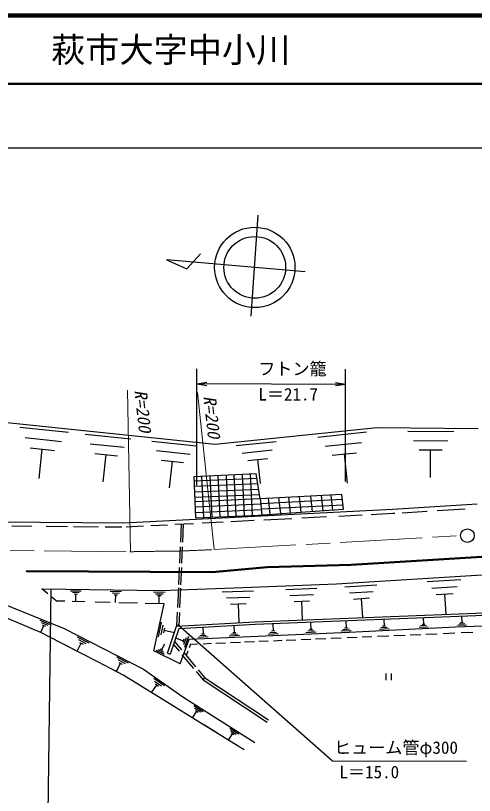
# Model space of a CAD drawing. Units: millimetres, scale not verified. Extents: x 40000 to 680000, y 20000 to 380000.
# Drawn here: x 399824 to 466985, y 265796 to 380000 of the extents above; entities that cross this region are included whole.
import ezdxf
from ezdxf.enums import TextEntityAlignment as Align

# ---------------------------------------------------------------- set-up
doc = ezdxf.new("R2010")
doc.units = ezdxf.units.MM
doc.header["$LTSCALE"] = 1000
doc.linetypes.add('CHAIN', pattern=[18.5, 12, -1.5, 3.5, -1.5])
for name, color, linetype, lineweight in [('M-BGD', 7, 'Continuous', 25), ('M-BMK', 2, 'CHAIN', 13), ('M-BMK-SRVR', 3, 'Continuous', 25), ('M-STR-HTXT', 7, 'Continuous', 13), ('M-STR-STR3', 7, 'Continuous', 25), ('M-TTL', 2, 'Continuous', 140), ('M-TTL-LINE', 7, 'Continuous', 50)]:
    doc.layers.add(name, color=color, linetype=linetype, lineweight=lineweight)
doc.layers.add('M-TTL-TXT', color=7, linetype='Continuous')
doc.styles.add('ＭＳ ゴシック', font='')
doc.styles.get('ＭＳ ゴシック').set_extended_font_data('MS Gothic')

msp = doc.modelspace()

# ---------------------------------------------------------------- linework, layer by layer
at = {"layer": 'M-BGD'}
for p, q in [((387821, 321553), (429031, 317213)), ((400460, 319718), (407580, 318968)), ((410030, 318708), (416670, 318018)), ((429031, 317213), (452709, 319675)), ((444080, 318278), (451210, 319018)), ((452709, 319675), (467523, 319551)), ((457220, 319138), (463970, 319078)), ((401200, 318208), (406540, 317638)), ((419780, 317688), (426310, 316998)), ((432110, 317038), (437990, 317648)), ((445120, 316948), (450470, 317498)), ((458060, 317788), (463120, 317738)), ((401940, 316688), (405500, 316308)), ((403270, 312228), (403720, 316498)), ((410720, 317298), (415700, 316778)), ((432970, 315938), (437380, 316398)), ((458890, 316428), (462260, 316398)), ((460540, 312358), (460580, 316418)), ((411410, 315878), (414730, 315528)), ((412650, 311718), (413070, 315708)), ((420460, 316298), (425360, 315778)), ((446160, 315608), (449730, 315978)), ((448390, 311518), (447950, 315798)), ((421140, 314908), (424400, 314558)), ((422360, 310818), (422770, 314738)), ((433820, 314838), (436760, 315138)), ((435660, 311458), (435290, 314988)), ((425897, 312517), (435049, 312923)), ((435637, 309251), (435049, 312923)), ((425897, 312517), (426166, 306441)), ((425925, 311868), (435153, 312277)), ((427055, 312568), (427325, 306492)), ((428276, 312623), (428545, 306546)), ((429435, 312674), (429704, 306597)), ((430633, 312727), (430902, 306651)), ((431791, 312778), (432061, 306702)), ((433012, 312832), (433281, 306756)), ((434171, 312884), (434440, 306807)), ((425960, 311077), (435279, 311490)), ((425997, 310243), (435411, 310660)), ((426041, 309453), (435537, 309874)), ((447594, 309858), (435637, 309251)), ((441630, 307275), (441383, 309543)), ((443276, 307387), (443032, 309627)), ((444826, 307492), (444585, 309706)), ((446280, 307591), (446041, 309780)), ((447830, 307696), (447594, 309858)), ((426059, 308856), (435632, 309280)), ((426094, 308066), (435737, 308493)), ((435912, 306886), (435651, 309277)), ((447604, 309121), (435734, 308518)), ((437076, 306965), (436820, 309311)), ((438627, 307071), (438374, 309390)), ((440080, 307169), (439830, 309464)), ((455010, 307708), (467405, 308481)), ((415635, 305717), (455010, 307708)), ((426131, 307231), (435828, 307661)), ((435332, 306847), (447830, 307696)), ((447720, 308301), (435824, 307696)), ((456423, 307195), (460048, 307421)), ((461516, 307512), (465629, 307769)), ((426166, 306441), (435332, 306847)), ((431333, 305910), (434741, 306083)), ((436156, 306154), (440254, 306361)), ((441745, 306437), (445327, 306618)), ((447131, 306709), (450572, 306883)), ((451852, 306948), (455044, 307109)), ((455044, 307109), (455328, 307127)), ((377148, 306064), (415635, 305717)), ((399259, 305265), (402190, 305238)), ((404295, 305219), (407408, 305191)), ((408310, 305183), (411951, 305150)), ((412918, 305142), (415355, 305120)), ((416018, 305136), (418529, 305263)), ((419620, 305318), (422059, 305441)), ((423150, 305497), (425883, 305635)), ((424075, 305543), (423956, 302902)), ((424376, 305558), (424256, 302890)), ((427136, 305698), (430212, 305854)), ((423925, 302210), (423816, 299802)), ((424224, 302186), (424116, 299788)), ((448934, 299666), (492012, 302300)), ((492019, 302100), (448944, 299466)), ((428584, 298581), (436641, 299304)), ((436641, 299304), (448934, 299666)), ((448944, 299466), (436653, 299105)), ((401443, 298547), (401444, 298747)), ((428592, 298381), (401443, 298547)), ((401444, 298747), (428584, 298581)), ((423787, 299159), (423675, 296660)), ((424088, 299156), (423975, 296653)), ((436653, 299105), (428592, 298381)), ((446823, 296770), (475972, 298598)), ((460050, 297098), (464990, 297408)), ((403675, 296035), (421124, 295788)), ((404553, 295309), (403675, 296035)), ((421124, 295788), (433072, 296220)), ((423654, 296202), (423525, 293326)), ((423953, 296166), (423824, 293307)), ((433072, 296220), (446823, 296770)), ((439380, 295968), (443940, 296148)), ((448040, 296348), (452680, 296638)), ((460730, 296148), (464440, 296388)), ((405818, 294263), (405136, 294827)), ((407850, 295778), (409430, 295758)), ((408130, 295538), (409150, 295528)), ((408400, 295298), (408870, 295288)), ((408620, 294188), (408640, 295298)), ((413670, 295698), (415320, 295668)), ((413960, 295448), (415030, 295428)), ((414240, 295188), (414730, 295178)), ((414470, 294028), (414490, 295188)), ((419990, 295608), (421740, 295578)), ((420300, 295338), (421430, 295328)), ((420600, 295068), (421120, 295068)), ((420840, 293848), (420860, 295068)), ((430070, 295608), (434660, 295778)), ((430680, 294718), (434120, 294838)), ((439990, 295078), (443410, 295218)), ((448680, 295458), (452160, 295678)), ((449310, 294558), (451640, 294708)), ((461410, 295198), (463880, 295358)), ((462830, 292318), (462650, 295278)), ((396917, 294296), (406916, 290229)), ((407011, 294230), (405818, 294263)), ((409977, 294149), (408089, 294201)), ((413653, 294048), (411476, 294108)), ((417647, 293938), (414949, 294012)), ((421557, 293831), (418769, 293907)), ((420074, 286971), (421557, 293831)), ((431280, 293818), (433580, 293898)), ((432530, 291098), (432430, 293858)), ((440590, 294188), (442870, 294278)), ((441840, 291498), (441730, 294238)), ((450650, 291848), (450480, 294638)), ((423493, 292610), (423401, 290582)), ((423792, 292582), (423702, 290599)), ((434855, 291230), (490429, 293391)), ((490432, 292991), (434874, 290830)), ((400037, 291111), (397627, 292124)), ((403390, 291448), (404890, 290838)), ((423401, 290582), (434855, 291230)), ((448160, 291348), (448210, 290308)), ((453710, 291558), (453760, 290568)), ((459490, 291788), (459540, 290838)), ((465120, 292008), (465160, 291098)), ((402467, 290089), (400037, 291111)), ((403514, 289649), (402467, 290089)), ((403530, 289638), (403960, 290698)), ((403560, 291118), (404540, 290718)), ((403730, 290788), (404180, 290598)), ((406916, 290229), (418534, 284296)), ((420720, 289028), (421180, 291158)), ((421120, 289328), (421420, 290718)), ((421520, 289628), (421660, 290268)), ((422069, 286620), (423401, 290582)), ((423694, 290198), (422448, 286492)), ((434874, 290830), (423694, 290198)), ((427210, 290398), (427260, 289398)), ((431780, 290658), (431830, 289608)), ((437480, 290928), (437530, 289868)), ((443280, 290108), (442830, 290088)), ((443010, 291148), (443060, 290098)), ((448700, 290118), (447740, 290068)), ((448430, 290318), (447990, 290298)), ((448646, 289689), (464195, 290460)), ((454490, 290178), (453070, 290108)), ((454230, 290378), (453310, 290338)), ((453970, 290578), (453550, 290558)), ((460240, 290458), (458880, 290398)), ((459990, 290658), (459110, 290618)), ((459740, 290848), (459330, 290828)), ((464195, 290460), (480927, 291145)), ((465830, 290728), (464520, 290668)), ((465590, 290918), (464740, 290878)), ((465350, 291098), (464960, 291088)), ((404813, 288979), (403514, 289649)), ((408521, 287068), (404813, 288979)), ((408860, 289018), (410540, 288158)), ((423080, 289628), (421590, 289948)), ((425150, 289068), (424560, 287458)), ((425219, 288673), (448646, 289689)), ((427990, 288998), (426560, 288938)), ((427730, 289208), (426800, 289168)), ((427470, 289408), (427040, 289388)), ((432590, 289198), (431100, 289128)), ((432320, 289408), (431350, 289368)), ((432050, 289618), (431600, 289598)), ((438300, 289438), (436790, 289378)), ((438030, 289658), (437050, 289618)), ((437750, 289878), (437300, 289858)), ((443820, 289678), (442320, 289618)), ((443550, 289898), (442580, 289858)), ((448970, 289908), (447490, 289828)), ((448350, 288916), (449830, 288979)), ((450551, 289010), (451957, 289070)), ((452788, 289106), (454437, 289176)), ((455207, 289209), (456855, 289280)), ((457577, 289311), (459167, 289379)), ((459872, 289409), (461521, 289480)), ((462436, 289519), (464116, 289591)), ((465067, 289631), (466759, 289704)), ((409378, 286626), (407093, 287804)), ((408840, 286908), (409440, 288088)), ((409030, 288618), (410120, 288058)), ((409190, 288208), (409690, 287958)), ((421630, 287968), (421200, 287098)), ((422921, 287899), (423759, 286899)), ((423071, 288344), (424085, 287133)), ((423240, 288848), (424370, 288438)), ((423905, 285055), (425219, 288673)), ((424460, 288678), (424280, 288198)), ((424810, 288878), (424420, 287828)), ((425412, 287934), (425219, 287405)), ((425412, 287934), (426457, 287979)), ((427304, 288015), (428522, 288067)), ((429130, 288093), (430568, 288155)), ((431273, 288185), (432741, 288248)), ((433355, 288274), (434776, 288335)), ((435421, 288363), (436794, 288421)), ((437579, 288455), (438847, 288509)), ((439412, 288533), (440851, 288595)), ((441605, 288627), (443054, 288689)), ((443731, 288718), (445244, 288783)), ((445947, 288813), (447489, 288879)), ((423905, 285055), (420074, 286971)), ((421630, 286418), (420390, 287028)), ((421510, 286718), (420700, 287108)), ((421380, 287008), (421010, 287188)), ((424429, 286721), (426176, 284637)), ((425048, 286934), (424806, 286272)), ((411885, 285333), (409378, 286626)), ((414600, 286078), (416300, 285218)), ((414770, 285678), (415870, 285118)), ((422069, 286620), (422448, 286492)), ((424178, 286399), (425881, 284366)), ((415588, 283425), (411885, 285333)), ((414580, 283948), (415190, 285138)), ((414930, 285268), (415440, 285008)), ((415588, 283425), (414188, 284147)), ((416935, 282592), (415588, 283425)), ((418534, 284296), (424301, 280230)), ((426251, 283924), (427271, 282707)), ((426554, 284185), (427540, 283009)), ((454072, 282652), (454072, 283652)), ((454822, 283652), (454822, 282652)), ((419385, 281077), (416935, 282592)), ((420060, 282978), (421620, 281868)), ((420170, 282548), (421190, 281828)), ((420280, 282118), (420750, 281788)), ((427271, 282707), (427540, 283009)), ((427271, 282707), (436627, 276532)), ((427540, 283009), (436847, 276866)), ((421531, 279750), (419385, 281077)), ((419740, 280858), (420520, 281958)), ((424301, 280230), (434839, 273550)), ((424752, 277759), (421531, 279750)), ((425910, 278968), (427300, 278088)), ((430511, 274199), (424752, 277759)), ((425730, 277148), (426350, 278118)), ((426030, 278608), (426930, 278038)), ((426140, 278248), (426550, 277988)), ((429276, 274962), (427464, 276082)), ((431170, 275638), (432490, 274798)), ((431280, 275298), (432130, 274748)), ((433304, 272471), (430511, 274199)), ((430990, 273898), (431580, 274828)), ((431380, 274948), (431770, 274698))]:
    msp.add_line(p, q, dxfattribs=at)
at = {"layer": 'M-BMK'}
for p, q in [((428884, 301797), (464951, 303839)), ((367026, 301987), (416566, 301472))]:
    msp.add_line(p, q, dxfattribs=at)
msp.add_open_spline([(416566, 301472), (417237, 301493), (417909, 301514), (418580, 301525), (419368, 301539), (420155, 301540), (420943, 301544), (421859, 301549), (422775, 301557), (423690, 301582), (424637, 301608), (425584, 301652), (426531, 301694), (427315, 301729), (428100, 301763), (428884, 301797)], degree=3, knots=[0, 0, 0, 0, 1, 1, 1, 2, 2, 2, 3, 3, 3, 4, 4, 4, 5, 5, 5, 5], dxfattribs=at)
at = {"layer": 'M-BMK-SRVR'}
for p, q in [((434292, 335968), (435335, 350775)), ((424909, 342903), (426868, 345123)), ((442221, 342456), (421895, 344230)), ((421895, 344230), (424909, 342903))]:
    msp.add_line(p, q, dxfattribs=at)
for centre, radius in [((434836, 343127), 5885), ((434836, 343127), 4520), ((465967, 303840), 1000)]:
    msp.add_circle(centre, radius, dxfattribs=at)
at = {"layer": 'M-STR-HTXT'}
for p, q in [((416620, 301481), (416207, 325124)), ((428907, 301797), (426470, 324826))]:
    msp.add_line(p, q, dxfattribs=at)
at = {"layer": 'M-STR-STR3'}
for p, q in [((73452, 360612), (565546, 360612)), ((426354, 311239), (426354, 328285)), ((448093, 311772), (448093, 328211)), ((426391, 326059), (427841, 326296)), ((448120, 325992), (426391, 326059)), ((426391, 326059), (427839, 325813)), ((448120, 325992), (446670, 325755)), ((448120, 325992), (446671, 326238)), ((404274, 241450), (405047, 296015)), ((423593, 290834), (446212, 270851)), ((446212, 270851), (465829, 270807))]:
    msp.add_line(p, q, dxfattribs=at)
at = {"layer": 'M-TTL'}
msp.add_line((680000, 380000), (40000, 380000), dxfattribs=at)
at = {"layer": 'M-TTL-LINE'}
msp.add_line((40000, 370000), (680000, 370000), dxfattribs=at)

# ---------------------------------------------------------------- texts
at = {"layer": 'M-STR-HTXT', "style": 'ＭＳ ゴシック', "oblique": 15}
for p in [(416655, 325047), (426758, 324178)]:
    msp.add_text('R=200', height=1833, rotation=276.394, dxfattribs=at).set_placement(p, align=Align.BOTTOM_LEFT)
at = {"layer": 'M-STR-STR3', "style": 'ＭＳ ゴシック'}
for s, p in [('フトン籠', (435354, 329196)), ('L＝21.7', (435363, 325462)), ('L＝15.0', (447234, 270140))]:
    msp.add_text(s, height=1833, dxfattribs=at).set_placement(p, align=Align.TOP_LEFT)
msp.add_text('ヒューム管φ300', height=1833, dxfattribs=at).set_placement((446444, 271335), align=Align.BOTTOM_LEFT)
at = {"layer": 'M-TTL-TXT', "style": 'ＭＳ ゴシック'}
msp.add_text('萩市大字中小川', height=3666, dxfattribs=at).set_placement((405024, 375000), align=Align.MIDDLE_LEFT)

doc.saveas('drawing.dxf')
